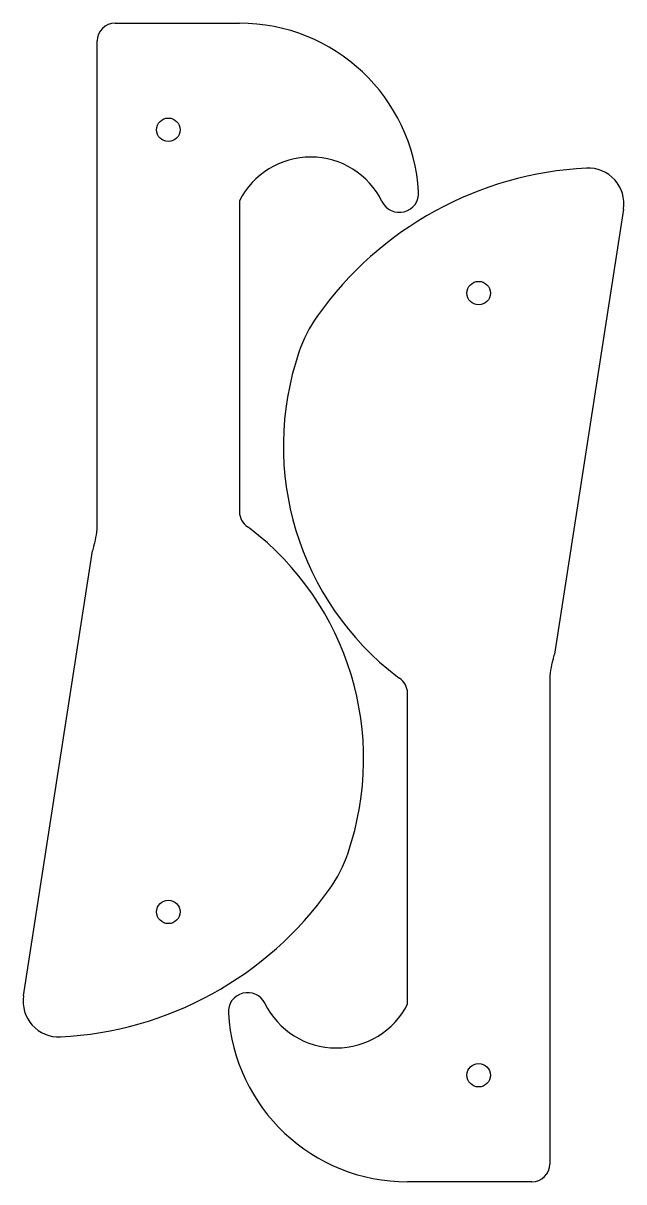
# Model space of a CAD drawing. Header units: inches. Extents: x 2.12 to 6.34, y 1.96 to 10.11.
import ezdxf

# ---------------------------------------------------------------- set-up
doc = ezdxf.new("R2010")
doc.units = ezdxf.units.IN
doc.header["$MEASUREMENT"] = 0
doc.layers.add('1', color=1, linetype='Continuous', lineweight=25, true_color=0xff0000)

msp = doc.modelspace()

# ---------------------------------------------------------------- linework, layer by layer
at = {"layer": '1', "color": 7}
for p, q in [((2.7639, 10.1104), (3.6389, 10.1104)), ((2.6389, 6.5898), (2.6389, 9.9854)), ((3.6396, 8.8604), (3.6396, 6.6737)), ((6.3403, 8.8027), (5.8546, 5.6723)), ((2.1207, 3.2701), (2.6065, 6.4006)), ((5.8222, 5.483), (5.8222, 2.0875)), ((4.8215, 3.2125), (4.8215, 5.3991)), ((5.6972, 1.9625), (4.8222, 1.9625))]:
    msp.add_line(p, q, dxfattribs=at)
for centre in [(3.1391, 9.3607), (5.322, 8.2121), (3.1391, 3.8607), (5.322, 2.7121)]:
    msp.add_circle(centre, 0.0825, dxfattribs=at)
for centre, radius, start, end in [((2.7639, 9.9854), 0.125, 90, 180), ((3.6389, 8.8471), 1.2633, 3.4942, 90), ((4.1397, 8.6099), 0.5594, 26.1045, 153.3975), ((6.2032, 6.6246), 2.4692, 92.8392, 144.7017), ((6.0933, 8.8411), 0.25, 351.1794, 92.8392), ((4.7641, 8.9158), 0.1359, 206.1044, 3.4944), ((5.0042, 7.4736), 1, 144.7017, 161.208), ((5.9924, 7.1373), 2.0439, 161.208, 232.6024), ((3.7646, 6.6737), 0.125, 180, 236.599), ((2.1389, 6.5898), 0.5, 342.3359, 0), ((3.5582, 6.3607), 0.25, 52.6026, 56.5991), ((2.4687, 4.9356), 2.0439, 341.208, 52.6024), ((2.8535, 6.3623), 0.25, 162.3358, 171.1794), ((6.3222, 5.483), 0.5, 162.3359, 180), ((5.6075, 5.7106), 0.25, 342.3358, 351.1794), ((4.9029, 5.7122), 0.25, 232.6026, 236.5992), ((4.6965, 5.3991), 0.125, 0, 56.599), ((3.4569, 4.5993), 1, 324.7017, 341.208), ((2.2578, 5.4482), 2.4692, 272.8392, 324.7017), ((2.3678, 3.2318), 0.25, 171.1795, 272.8392), ((3.697, 3.157), 0.1359, 26.1045, 183.4942), ((4.3213, 3.463), 0.5594, 206.1045, 333.3975), ((4.8222, 3.2258), 1.2633, 183.4942, 270), ((5.6972, 2.0875), 0.125, 270, 0)]:
    msp.add_arc(centre, radius, start, end, dxfattribs=at)

doc.saveas('drawing.dxf')
